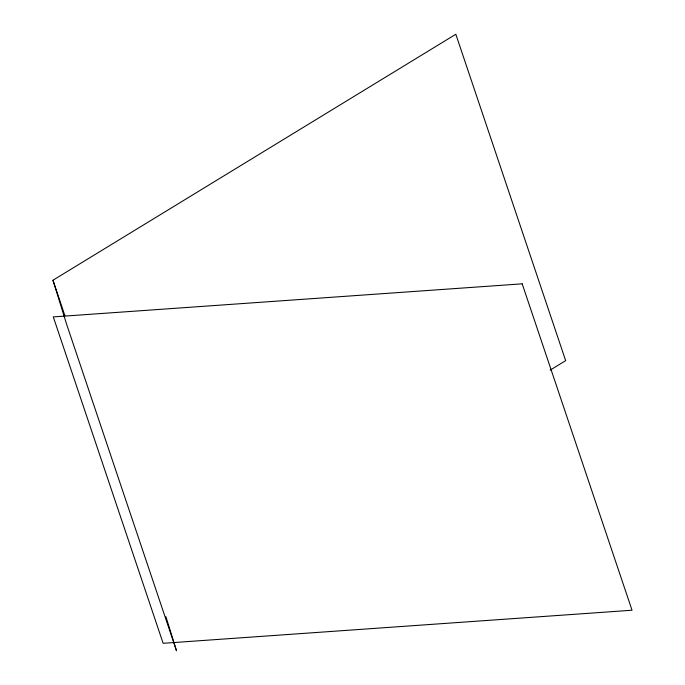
<?xml version="1.0" encoding="UTF-8"?>
<svg xmlns="http://www.w3.org/2000/svg" width="685" height="685" viewBox="0 0 685 685"><rect width="100%" height="100%" fill="white"/><g stroke="black" fill="none" stroke-linecap="round" stroke-linejoin="round"><path stroke-width="1.03" d="M165.924 616.663L176.499 650.75L66.65 324.347L52.968 280.233L455.825 34.25L565.664 360.652L550.175 370.114M52.968 280.233L64.912 315.708M522.184 283.83L53.284 316.898L163.133 643.301L632.032 610.232L522.184 283.83"/></g></svg>
